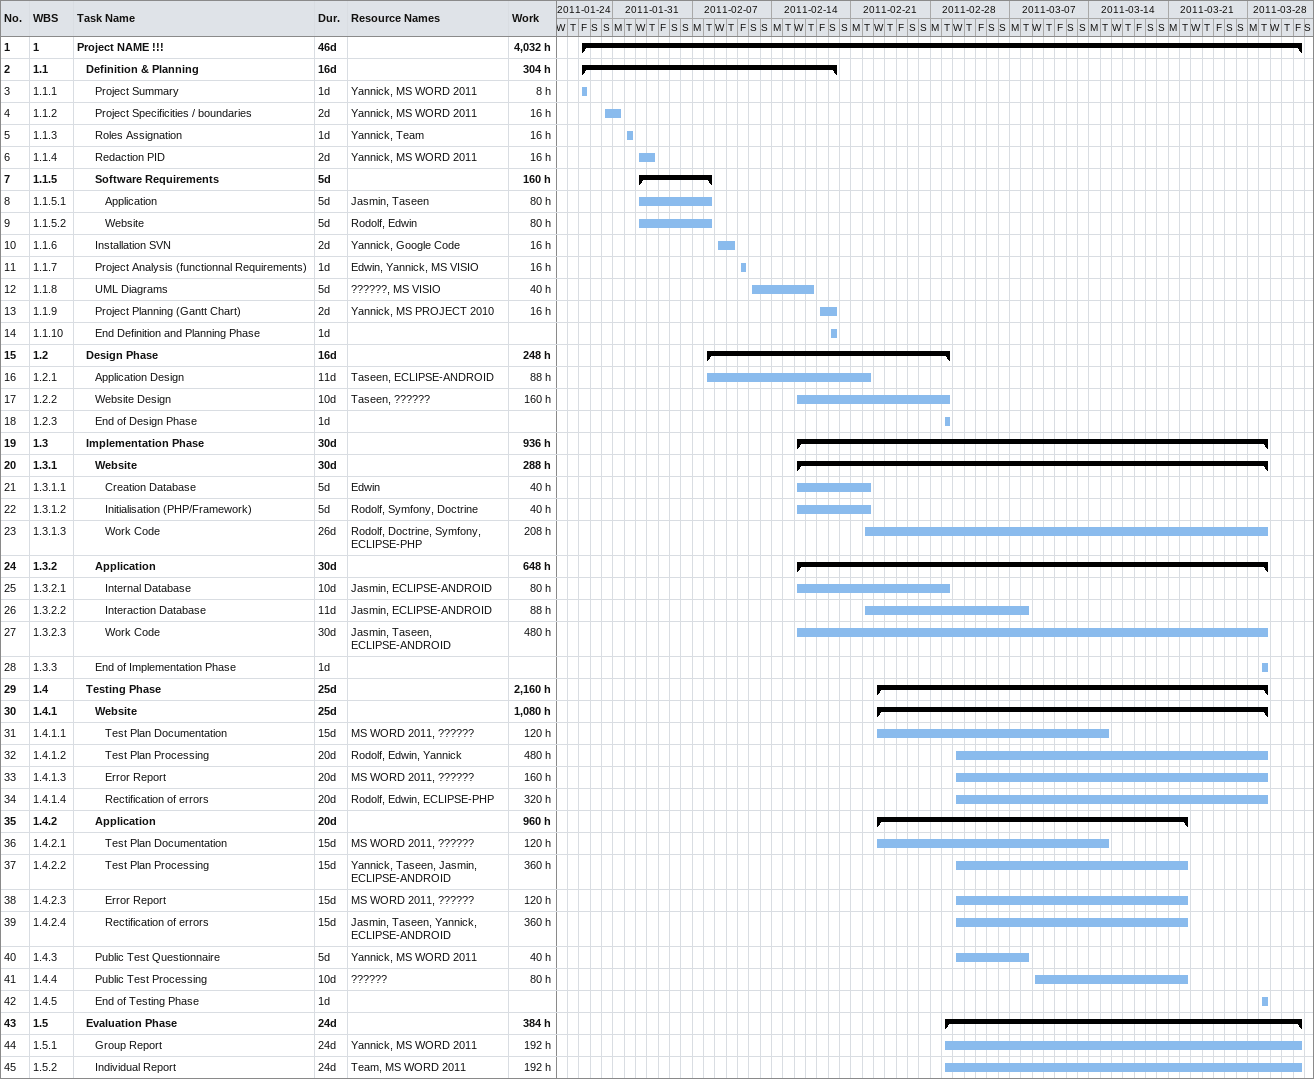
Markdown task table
| ID | WBS | Task | Duration | Start | Finish | Resources | Work (h) |
|---|---|---|---|---|---|---|---|
| 1 | 1 | **Project NAME !!!** | 46d | 2011-01-28 | 2011-04-01 |  | 4032 |
| 2 | 1.1 | **Definition & Planning** | 16d | 2011-01-28 | 2011-02-19 |  | 304 |
| 3 | 1.1.1 | Project Summary | 1d | 2011-01-28 | 2011-01-28 | Yannick, MS WORD 2011 | 8 |
| 4 | 1.1.2 | Project Specificities / boundaries | 2d | 2011-01-30 | 2011-01-31 | Yannick, MS WORD 2011 | 16 |
| 5 | 1.1.3 | Roles Assignation | 1d | 2011-02-01 | 2011-02-01 | Yannick, Team | 16 |
| 6 | 1.1.4 | Redaction PID | 2d | 2011-02-02 | 2011-02-03 | Yannick, MS WORD 2011 | 16 |
| 7 | 1.1.5 | **Software Requirements** | 5d | 2011-02-02 | 2011-02-08 |  | 160 |
| 8 | 1.1.5.1 | Application | 5d | 2011-02-02 | 2011-02-08 | Jasmin, Taseen | 80 |
| 9 | 1.1.5.2 | Website | 5d | 2011-02-02 | 2011-02-08 | Rodolf, Edwin | 80 |
| 10 | 1.1.6 | Installation SVN | 2d | 2011-02-09 | 2011-02-10 | Yannick, Google Code | 16 |
| 11 | 1.1.7 | Project Analysis (functionnal Requirements) | 1d | 2011-02-11 | 2011-02-11 | Edwin, Yannick, MS VISIO | 16 |
| 12 | 1.1.8 | UML Diagrams | 5d | 2011-02-12 | 2011-02-17 | ??????, MS VISIO | 40 |
| 13 | 1.1.9 | Project Planning (Gantt Chart) | 2d | 2011-02-18 | 2011-02-19 | Yannick, MS PROJECT 2010 | 16 |
| 14 | 1.1.10 | End Definition and Planning Phase | 1d | 2011-02-19 | 2011-02-19 |  |  |
| 15 | 1.2 | **Design Phase** | 16d | 2011-02-08 | 2011-03-01 |  | 248 |
| 16 | 1.2.1 | Application Design | 11d | 2011-02-08 | 2011-02-22 | Taseen, ECLIPSE-ANDROID | 88 |
| 17 | 1.2.2 | Website Design | 10d | 2011-02-16 | 2011-03-01 | Taseen, ?????? | 160 |
| 18 | 1.2.3 | End of Design Phase | 1d | 2011-03-01 | 2011-03-01 |  |  |
| 19 | 1.3 | **Implementation Phase** | 30d | 2011-02-16 | 2011-03-29 |  | 936 |
| 20 | 1.3.1 | **Website** | 30d | 2011-02-16 | 2011-03-29 |  | 288 |
| 21 | 1.3.1.1 | Creation Database | 5d | 2011-02-16 | 2011-02-22 | Edwin | 40 |
| 22 | 1.3.1.2 | Initialisation (PHP/Framework) | 5d | 2011-02-16 | 2011-02-22 | Rodolf, Symfony, Doctrine | 40 |
| 23 | 1.3.1.3 | Work Code | 26d | 2011-02-22 | 2011-03-29 | Rodolf, Doctrine, Symfony, ECLIPSE-PHP | 208 |
| 24 | 1.3.2 | **Application** | 30d | 2011-02-16 | 2011-03-29 |  | 648 |
| 25 | 1.3.2.1 | Internal Database | 10d | 2011-02-16 | 2011-03-01 | Jasmin, ECLIPSE-ANDROID | 80 |
| 26 | 1.3.2.2 | Interaction Database | 11d | 2011-02-22 | 2011-03-08 | Jasmin, ECLIPSE-ANDROID | 88 |
| 27 | 1.3.2.3 | Work Code | 30d | 2011-02-16 | 2011-03-29 | Jasmin, Taseen, ECLIPSE-ANDROID | 480 |
| 28 | 1.3.3 | End of Implementation Phase | 1d | 2011-03-29 | 2011-03-29 |  |  |
| 29 | 1.4 | **Testing Phase** | 25d | 2011-02-23 | 2011-03-29 |  | 2160 |
| 30 | 1.4.1 | **Website** | 25d | 2011-02-23 | 2011-03-29 |  | 1080 |
| 31 | 1.4.1.1 | Test Plan Documentation | 15d | 2011-02-23 | 2011-03-15 | MS WORD 2011, ?????? | 120 |
| 32 | 1.4.1.2 | Test Plan Processing | 20d | 2011-03-02 | 2011-03-29 | Rodolf, Edwin, Yannick | 480 |
| 33 | 1.4.1.3 | Error Report | 20d | 2011-03-02 | 2011-03-29 | MS WORD 2011, ?????? | 160 |
| 34 | 1.4.1.4 | Rectification of errors | 20d | 2011-03-02 | 2011-03-29 | Rodolf, Edwin, ECLIPSE-PHP | 320 |
| 35 | 1.4.2 | **Application** | 20d | 2011-02-23 | 2011-03-22 |  | 960 |
| 36 | 1.4.2.1 | Test Plan Documentation | 15d | 2011-02-23 | 2011-03-15 | MS WORD 2011, ?????? | 120 |
| 37 | 1.4.2.2 | Test Plan Processing | 15d | 2011-03-02 | 2011-03-22 | Yannick, Taseen, Jasmin, ECLIPSE-ANDROID | 360 |
| 38 | 1.4.2.3 | Error Report | 15d | 2011-03-02 | 2011-03-22 | MS WORD 2011, ?????? | 120 |
| 39 | 1.4.2.4 | Rectification of errors | 15d | 2011-03-02 | 2011-03-22 | Jasmin, Taseen, Yannick, ECLIPSE-ANDROID | 360 |
| 40 | 1.4.3 | Public Test Questionnaire | 5d | 2011-03-02 | 2011-03-08 | Yannick, MS WORD 2011 | 40 |
| 41 | 1.4.4 | Public Test Processing | 10d | 2011-03-09 | 2011-03-22 | ?????? | 80 |
| 42 | 1.4.5 | End of Testing Phase | 1d | 2011-03-29 | 2011-03-29 |  |  |
| 43 | 1.5 | **Evaluation Phase** | 24d | 2011-03-01 | 2011-04-01 |  | 384 |
| 44 | 1.5.1 | Group Report | 24d | 2011-03-01 | 2011-04-01 | Yannick, MS WORD 2011 | 192 |
| 45 | 1.5.2 | Individual Report | 24d | 2011-03-01 | 2011-04-01 | Team, MS WORD 2011 | 192 |
